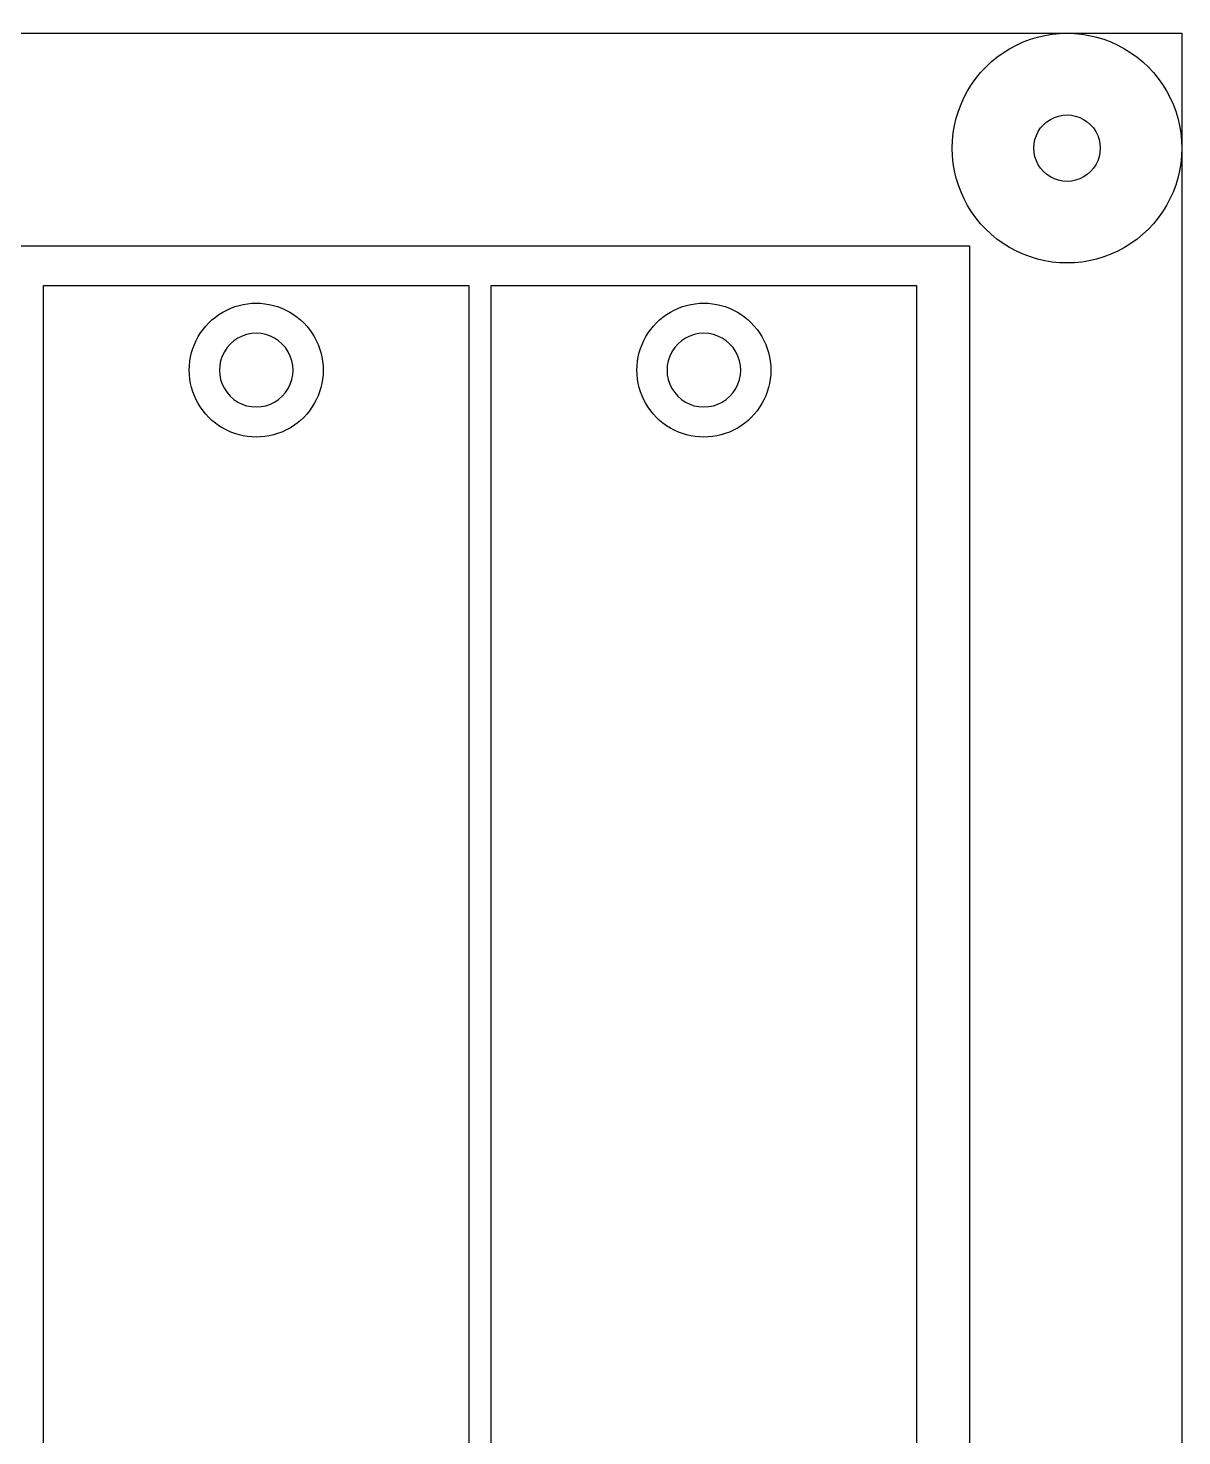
# Model space of a CAD drawing. Extents: x 0 to 339, y 0 to 211.
# Drawn here: x 304.13 to 338.59, y 168.54 to 210.57 of the extents above; entities that cross this region are included whole.
import ezdxf

# ---------------------------------------------------------------- set-up
doc = ezdxf.new("R2010")
doc.units = 0
doc.layers.add('Layer_1', color=7, linetype='CONTINUOUS')

msp = doc.modelspace()

# ---------------------------------------------------------------- linework, layer by layer
at = {"layer": 'Layer_1', "color": 7}
for p, q in [((0.13229, 210.418888), (338.58731, 210.418888)), ((338.58731, 210.418888), (338.58731, 0.132278))]:
    msp.add_line(p, q, dxfattribs=at)
at = {"layer": 'Layer_1', "color": 1}
for p, q in [((336.150498, 206.989884), (336.150498, 206.989884)), ((310.943072, 199.260914), (310.943072, 199.260914)), ((324.311247, 199.260909), (324.311247, 199.260909))]:
    msp.add_line(p, q, dxfattribs=at)
at = {"layer": 'Layer_1', "color": 3}
for p, q in [((338.58731, 206.989884), (338.58731, 206.989884)), ((308.943072, 200.360908), (308.943072, 200.360908)), ((322.311247, 200.360903), (322.311247, 200.360903))]:
    msp.add_line(p, q, dxfattribs=at)
at = {"layer": 'Layer_1', "color": 6}
for p, q in [((244.825286, 204.072506), (332.242034, 204.072506)), ((332.242034, 204.072506), (332.242034, 6.478666)), ((304.59308, 102.556143), (304.59308, 202.886143)), ((304.59308, 202.886143), (317.29308, 202.886143)), ((317.29308, 202.886143), (317.29308, 102.556143)), ((317.961255, 102.556138), (317.961255, 202.886138)), ((317.961255, 202.886138), (330.661255, 202.886138)), ((330.661255, 202.886138), (330.661255, 102.556138))]:
    msp.add_line(p, q, dxfattribs=at)
at = {"layer": 'Layer_1', "color": 3}
for points in [[(333.44381, 209.959485), (334.504746, 210.572017), (335.811874, 210.572017), (336.87281, 209.959485)], [(331.72931, 206.989884), (331.72931, 208.214948), (332.382874, 209.346953), (333.44381, 209.959485)], [(336.87281, 209.959485), (337.933746, 209.346953), (338.58731, 208.214948), (338.58731, 206.989884)], [(333.44381, 204.020283), (332.382874, 204.632815), (331.72931, 205.76482), (331.72931, 206.989884)], [(338.58731, 206.989884), (338.58731, 205.76482), (337.933746, 204.632815), (336.87281, 204.020283)], [(336.87281, 204.020283), (335.811874, 203.407751), (334.504746, 203.407751), (333.44381, 204.020283)], [(309.943072, 202.092959), (310.561874, 202.450225), (311.32427, 202.450225), (311.943072, 202.092959)], [(323.311247, 202.092954), (323.930049, 202.45022), (324.692445, 202.45022), (325.311247, 202.092954)], [(308.943072, 200.360908), (308.943072, 201.07544), (309.32427, 201.735694), (309.943072, 202.092959)], [(311.943072, 202.092959), (312.561874, 201.735694), (312.943072, 201.07544), (312.943072, 200.360908)], [(322.311247, 200.360903), (322.311247, 201.075435), (322.692445, 201.735689), (323.311247, 202.092954)], [(325.311247, 202.092954), (325.930049, 201.735689), (326.311247, 201.075435), (326.311247, 200.360903)], [(309.943072, 198.628858), (309.32427, 198.986123), (308.943072, 199.646377), (308.943072, 200.360908)], [(312.943072, 200.360908), (312.943072, 199.646377), (312.561874, 198.986123), (311.943072, 198.628858)], [(323.311247, 198.628853), (322.692445, 198.986118), (322.311247, 199.646372), (322.311247, 200.360903)], [(326.311247, 200.360903), (326.311247, 199.646372), (325.930049, 198.986118), (325.311247, 198.628853)], [(311.943072, 198.628858), (311.32427, 198.271592), (310.561874, 198.271592), (309.943072, 198.628858)], [(325.311247, 198.628853), (324.692445, 198.271587), (323.930049, 198.271587), (323.311247, 198.628853)]]:
    msp.add_open_spline(points, degree=3, dxfattribs=at)
at = {"layer": 'Layer_1', "color": 1}
for points in [[(334.166123, 206.989884), (334.166123, 207.344358), (334.355232, 207.671906), (334.662216, 207.849144)], [(334.662216, 207.849144), (334.9692, 208.026381), (335.34742, 208.026381), (335.654404, 207.849144)], [(335.654404, 207.849144), (335.961388, 207.671906), (336.150498, 207.344358), (336.150498, 206.989884)], [(334.662216, 206.130624), (334.355232, 206.307862), (334.166123, 206.63541), (334.166123, 206.989884)], [(336.150498, 206.989884), (336.150498, 206.63541), (335.961388, 206.307862), (335.654404, 206.130624)], [(335.654404, 206.130624), (335.34742, 205.953387), (334.9692, 205.953387), (334.662216, 206.130624)], [(310.943072, 201.460914), (310.55008, 201.460914), (310.18694, 201.251255), (309.990444, 200.910914)], [(311.8957, 200.910914), (311.699204, 201.251255), (311.336064, 201.460914), (310.943072, 201.460914)], [(324.311247, 201.460909), (323.918255, 201.460909), (323.555115, 201.25125), (323.358619, 200.910909)], [(325.263875, 200.910909), (325.067379, 201.25125), (324.704239, 201.460909), (324.311247, 201.460909)], [(309.990444, 200.910914), (309.793948, 200.570572), (309.793948, 200.151255), (309.990444, 199.810914)], [(311.8957, 199.810914), (312.092196, 200.151255), (312.092196, 200.570572), (311.8957, 200.910914)], [(323.358619, 200.910909), (323.162123, 200.570567), (323.162123, 200.15125), (323.358619, 199.810909)], [(325.263875, 199.810909), (325.460371, 200.15125), (325.460371, 200.570567), (325.263875, 200.910909)], [(309.990444, 199.810914), (310.18694, 199.470572), (310.55008, 199.260914), (310.943072, 199.260914)], [(310.943072, 199.260914), (311.336064, 199.260914), (311.699204, 199.470572), (311.8957, 199.810914)], [(323.358619, 199.810909), (323.555115, 199.470567), (323.918255, 199.260909), (324.311247, 199.260909)], [(324.311247, 199.260909), (324.704239, 199.260909), (325.067379, 199.470567), (325.263875, 199.810909)]]:
    msp.add_open_spline(points, degree=3, dxfattribs=at)

doc.saveas('drawing.dxf')
